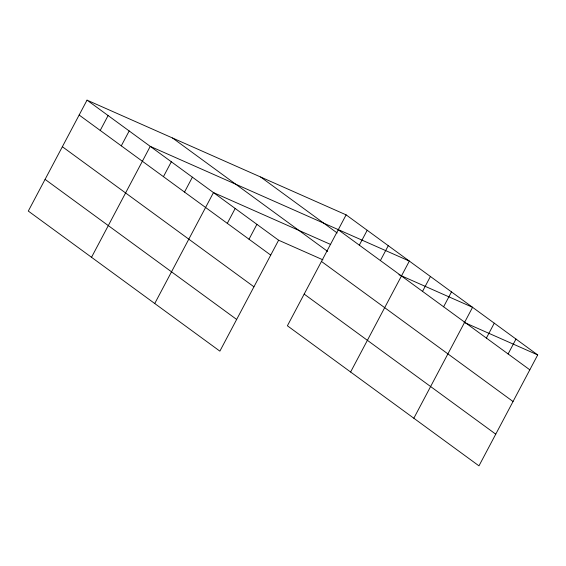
<?xml version="1.0" encoding="UTF-8"?>
<svg xmlns="http://www.w3.org/2000/svg" width="566" height="566" viewBox="0 0 566 566"><rect width="100%" height="100%" fill="white"/><g stroke="black" fill="none" stroke-linecap="round" stroke-linejoin="round"><path stroke-width="0.85" d="M87.03 100.14L28.3 211.068L219.877 351.139L278.606 240.217L87.03 100.14L346.123 214.861L537.7 354.932L478.97 465.86L287.394 325.783L346.123 214.861M100.224 130.442L108.106 115.549M121.294 145.844L129.182 130.958M91.522 257.289L150.252 146.368L409.345 261.082L350.609 372.011M163.44 176.663L171.328 161.77M184.516 192.072L192.398 177.179M154.737 303.517L213.474 192.589L330.721 244.505M227.299 223.351L235.187 208.465M249.012 239.227L256.9 224.341M359.311 245.156L367.2 230.27M380.387 260.565L388.269 245.672M422.533 291.384L430.415 276.491M443.61 306.786L451.491 291.9M413.831 418.232L472.568 307.31L398.938 274.708M486.392 338.072L494.274 323.179M508.105 353.948L515.987 339.055M278.606 240.217L322.945 259.844M464.078 322.33L537.7 354.932M338.242 229.746L529.818 369.824M260.622 177.002L337.187 232.987M172.531 137.998L327.686 251.445M321.46 261.442L513.037 401.513M79.148 115.032L270.725 255.103M304.168 294.094L495.745 434.164M62.366 146.721L253.943 286.799M45.082 179.372L236.659 319.45"/></g></svg>
